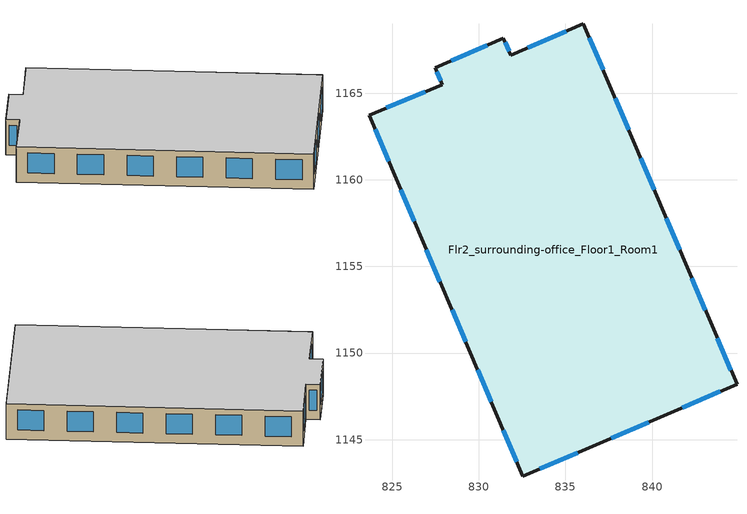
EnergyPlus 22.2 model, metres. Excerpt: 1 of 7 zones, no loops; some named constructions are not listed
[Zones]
Flr2_surrounding-office_Floor1_Room1
 floor adiabatic (Generic Interior Floor): 836.04,1169 844.91,1148.2 832.55,1142.89 823.66,1163.73 827.9,1165.5 827.48,1166.47 831.42,1168.16 831.85,1167.18 z55.53
 wall outside (Typical Insulated Steel Framed Exterior Wall-R19): 832.55,1142.89 844.91,1148.2 836.04,1169 831.85,1167.18 831.42,1168.16 827.48,1166.47 827.9,1165.5 823.66,1163.73 832.55,1142.89 z55.53:58.53
 window (U 0.36 SHGC 0.38 Simple Glazing Window): 833.52,1143.31 835.7,1144.24 / 837.64,1145.08 839.82,1146.01 / 841.76,1146.85 843.94,1147.78 / 844.56,1149.01 843.78,1150.85 / 843.08,1152.48 842.3,1154.32 / 841.6,1155.95 840.82,1157.79 / 840.13,1159.42 839.34,1161.25 / 838.65,1162.88 837.87,1164.72 / 837.17,1166.35 836.39,1168.19 / 835.05,1168.57 832.83,1167.61 / 831.75,1167.41 831.52,1167.93 / 830.5,1167.77 828.4,1166.87 / 827.58,1166.24 827.8,1165.73 / 826.9,1165.08 824.66,1164.15 / 824.01,1162.91 824.79,1161.07 / 825.49,1159.44 826.28,1157.6 / 826.97,1155.97 827.76,1154.13 / 828.45,1152.49 829.24,1150.65 / 829.94,1149.02 830.72,1147.18 / 831.42,1145.55 832.2,1143.71 z56.33:58.03
 ceiling adiabatic (Generic Interior Ceiling): 827.48,1166.47 827.9,1165.5 823.66,1163.73 832.55,1142.89 844.91,1148.2 836.04,1169 831.85,1167.18 831.42,1168.16 z58.53
[AIRFLOWNETWORK:MULTIZONE:COMPONENT:DETAILEDOPENING] Air Mass Flow Coefficient When Opening is Closed=0.00014; Air Mass Flow Exponent When Opening is Closed=0.65; Type of Rectangular Large Vertical Opening LVO=NonPivoted; Extra Crack Length or Height of Pivoting Axis=0; Number of Sets of Opening Factor Data=2; Opening Factor 1=0; Discharge Coefficient for Opening Factor 1=0.65; Width Factor for Opening Factor 1=0; Height Factor for Opening Factor 1=0; Start Height Factor for Opening Factor 1=0; Opening Factor 2=1; Discharge Coefficient for Opening Factor 2=0.65; Width Factor for Opening Factor 2=1e-08; Height Factor for Opening Factor 2=1; Start Height Factor for Opening Factor 2=0; Opening Factor 3=0; Discharge Coefficient for Opening Factor 3=0; Width Factor for Opening Factor 3=0; Height Factor for Opening Factor 3=0; Start Height Factor for Opening Factor 3=0; Opening Factor 4=0; Discharge Coefficient for Opening Factor 4=0; Width Factor for Opening Factor 4=0; Height Factor for Opening Factor 4=0; Start Height Factor for Opening Factor 4=0
Flr2_surrounding-office_Floor1_Room1..Face1_Glz0; Flr2_surrounding-office_Floor1_Room1..Face1_Glz1; Flr2_surrounding-office_Floor1_Room1..Face1_Glz2; Flr2_surrounding-office_Floor1_Room1..Face2_Glz0; Flr2_surrounding-office_Floor1_Room1..Face2_Glz1; Flr2_surrounding-office_Floor1_Room1..Face2_Glz2; Flr2_surrounding-office_Floor1_Room1..Face2_Glz3; Flr2_surrounding-office_Floor1_Room1..Face2_Glz4; Flr2_surrounding-office_Floor1_Room1..Face2_Glz5; Flr2_surrounding-office_Floor1_Room1..Face3_Glz0; Flr2_surrounding-office_Floor1_Room1..Face4_Glz0; Flr2_surrounding-office_Floor1_Room1..Face5_Glz0; Flr2_surrounding-office_Floor1_Room1..Face6_Glz0; Flr2_surrounding-office_Floor1_Room1..Face7_Glz0; Flr2_surrounding-office_Floor1_Room1..Face8_Glz0; Flr2_surrounding-office_Floor1_Room1..Face8_Glz1; Flr2_surrounding-office_Floor1_Room1..Face8_Glz2; Flr2_surrounding-office_Floor1_Room1..Face8_Glz3; Flr2_surrounding-office_Floor1_Room1..Face8_Glz4; Flr2_surrounding-office_Floor1_Room1..Face8_Glz5
[AIRFLOWNETWORK:MULTIZONE:EXTERNALNODE] External Node Height=6.5; Symmetric Wind Pressure Coefficient Curve=No; Wind Angle Type=Absolute
Name | Wind Pressure Coefficient Curve
Flr2_surrounding-office_Floor1_Room1..Face1_Glz0 | Flr2_surrounding-office_Floor1_Room1..Face1_Glz0
Flr2_surrounding-office_Floor1_Room1..Face1_Glz1 | Flr2_surrounding-office_Floor1_Room1..Face1_Glz1
Flr2_surrounding-office_Floor1_Room1..Face1_Glz2 | Flr2_surrounding-office_Floor1_Room1..Face1_Glz2
Flr2_surrounding-office_Floor1_Room1..Face2_Glz0 | Flr2_surrounding-office_Floor1_Room1..Face2_Glz0
Flr2_surrounding-office_Floor1_Room1..Face2_Glz1 | Flr2_surrounding-office_Floor1_Room1..Face2_Glz1
Flr2_surrounding-office_Floor1_Room1..Face2_Glz2 | Flr2_surrounding-office_Floor1_Room1..Face2_Glz2
Flr2_surrounding-office_Floor1_Room1..Face2_Glz3 | Flr2_surrounding-office_Floor1_Room1..Face2_Glz3
Flr2_surrounding-office_Floor1_Room1..Face2_Glz4 | Flr2_surrounding-office_Floor1_Room1..Face2_Glz4
Flr2_surrounding-office_Floor1_Room1..Face2_Glz5 | Flr2_surrounding-office_Floor1_Room1..Face2_Glz5
Flr2_surrounding-office_Floor1_Room1..Face3_Glz0 | Flr2_surrounding-office_Floor1_Room1..Face3_Glz0
Flr2_surrounding-office_Floor1_Room1..Face4_Glz0 | Flr2_surrounding-office_Floor1_Room1..Face4_Glz0
Flr2_surrounding-office_Floor1_Room1..Face5_Glz0 | Flr2_surrounding-office_Floor1_Room1..Face5_Glz0
Flr2_surrounding-office_Floor1_Room1..Face6_Glz0 | Flr2_surrounding-office_Floor1_Room1..Face6_Glz0
Flr2_surrounding-office_Floor1_Room1..Face7_Glz0 | Flr2_surrounding-office_Floor1_Room1..Face7_Glz0
Flr2_surrounding-office_Floor1_Room1..Face8_Glz0 | Flr2_surrounding-office_Floor1_Room1..Face8_Glz0
Flr2_surrounding-office_Floor1_Room1..Face8_Glz1 | Flr2_surrounding-office_Floor1_Room1..Face8_Glz1
Flr2_surrounding-office_Floor1_Room1..Face8_Glz2 | Flr2_surrounding-office_Floor1_Room1..Face8_Glz2
Flr2_surrounding-office_Floor1_Room1..Face8_Glz3 | Flr2_surrounding-office_Floor1_Room1..Face8_Glz3
Flr2_surrounding-office_Floor1_Room1..Face8_Glz4 | Flr2_surrounding-office_Floor1_Room1..Face8_Glz4
Flr2_surrounding-office_Floor1_Room1..Face8_Glz5 | Flr2_surrounding-office_Floor1_Room1..Face8_Glz5
Flr2_surrounding-office_Floor1_Room1..Face1 | Flr2_surrounding-office_Floor1_Room1..Face1
Flr2_surrounding-office_Floor1_Room1..Face2 | Flr2_surrounding-office_Floor1_Room1..Face2
Flr2_surrounding-office_Floor1_Room1..Face3 | Flr2_surrounding-office_Floor1_Room1..Face3
Flr2_surrounding-office_Floor1_Room1..Face4 | Flr2_surrounding-office_Floor1_Room1..Face4
Flr2_surrounding-office_Floor1_Room1..Face5 | Flr2_surrounding-office_Floor1_Room1..Face5
Flr2_surrounding-office_Floor1_Room1..Face6 | Flr2_surrounding-office_Floor1_Room1..Face6
Flr2_surrounding-office_Floor1_Room1..Face7 | Flr2_surrounding-office_Floor1_Room1..Face7
Flr2_surrounding-office_Floor1_Room1..Face8 | Flr2_surrounding-office_Floor1_Room1..Face8
[AIRFLOWNETWORK:MULTIZONE:WINDPRESSURECOEFFICIENTVALUES] AirflowNetworkMultiZoneWindPressureCoefficientArray=Cp Data; Wind Pressure Coefficient Value 1=-2.27583; Wind Pressure Coefficient Value 2=-2.01228; Wind Pressure Coefficient Value 3=-1.29418; Wind Pressure Coefficient Value 4=-1.58453; Wind Pressure Coefficient Value 5=-2.20323; Wind Pressure Coefficient Value 6=-2.45195; Wind Pressure Coefficient Value 7=-2.28899; Wind Pressure Coefficient Value 8=-2.23869
Flr2_surrounding-office_Floor1_Room1..Face1_Glz0; Flr2_surrounding-office_Floor1_Room1..Face1_Glz1; Flr2_surrounding-office_Floor1_Room1..Face1_Glz2; Flr2_surrounding-office_Floor1_Room1..Face2_Glz0; Flr2_surrounding-office_Floor1_Room1..Face2_Glz1; Flr2_surrounding-office_Floor1_Room1..Face2_Glz2; Flr2_surrounding-office_Floor1_Room1..Face2_Glz3; Flr2_surrounding-office_Floor1_Room1..Face2_Glz4; Flr2_surrounding-office_Floor1_Room1..Face2_Glz5; Flr2_surrounding-office_Floor1_Room1..Face3_Glz0; Flr2_surrounding-office_Floor1_Room1..Face4_Glz0; Flr2_surrounding-office_Floor1_Room1..Face5_Glz0; Flr2_surrounding-office_Floor1_Room1..Face6_Glz0; Flr2_surrounding-office_Floor1_Room1..Face7_Glz0; Flr2_surrounding-office_Floor1_Room1..Face8_Glz0; Flr2_surrounding-office_Floor1_Room1..Face8_Glz1; Flr2_surrounding-office_Floor1_Room1..Face8_Glz2; Flr2_surrounding-office_Floor1_Room1..Face8_Glz3; Flr2_surrounding-office_Floor1_Room1..Face8_Glz4; Flr2_surrounding-office_Floor1_Room1..Face8_Glz5; Flr2_surrounding-office_Floor1_Room1..Face1; Flr2_surrounding-office_Floor1_Room1..Face2; Flr2_surrounding-office_Floor1_Room1..Face3; Flr2_surrounding-office_Floor1_Room1..Face4; Flr2_surrounding-office_Floor1_Room1..Face5; Flr2_surrounding-office_Floor1_Room1..Face6; Flr2_surrounding-office_Floor1_Room1..Face7; Flr2_surrounding-office_Floor1_Room1..Face8
